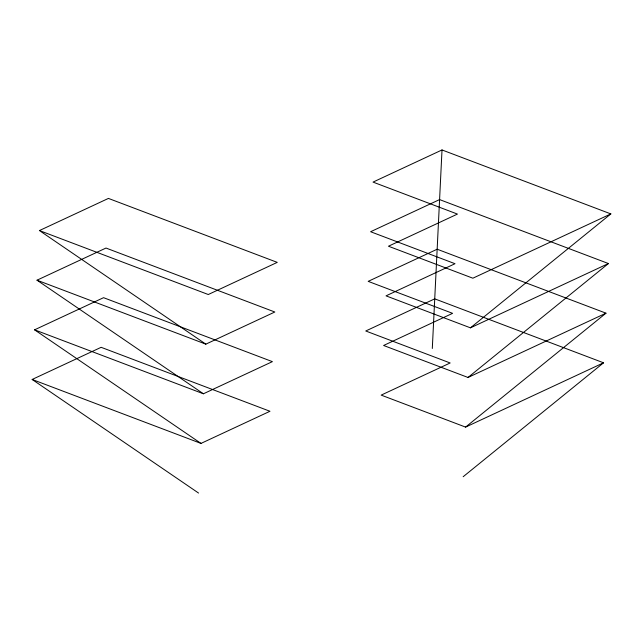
<?xml version="1.0" encoding="UTF-8"?>
<svg xmlns="http://www.w3.org/2000/svg" width="643" height="643" viewBox="0 0 643 643"><rect width="100%" height="100%" fill="white"/><g stroke="black" fill="none" stroke-linecap="round" stroke-linejoin="round"><path stroke-width="0.96" d="M432.305 348.482L442.014 149.948L610.85 213.91L470.443 327.834L386.025 295.852L455.019 263.71L370.601 231.729L439.587 199.587L608.423 263.542L468.016 377.465L383.598 345.484L452.592 313.342L368.174 281.361L437.16 249.219L605.995 313.173L465.588 427.097L381.17 395.115L450.164 362.974L365.746 330.992L434.732 298.85L603.568 362.805L463.161 476.728M39.432 230.564L108.426 198.414L277.254 262.376L208.268 294.518L39.432 230.564L205.84 344.15L274.826 312.008L105.999 248.045L37.005 280.195L203.413 393.781L272.399 361.639L103.563 297.685L34.577 329.827L200.986 443.413L269.972 411.271L101.136 347.316L32.15 379.458L198.558 493.052M442.014 149.948L373.028 182.098L457.446 214.079L388.452 246.221L472.87 278.202L610.85 213.91M470.443 327.834L608.423 263.542M468.016 377.465L605.995 313.173M465.588 427.097L603.568 362.805M37.005 280.195L205.84 344.15M34.577 329.827L203.413 393.781M32.15 379.458L200.986 443.413"/></g></svg>
